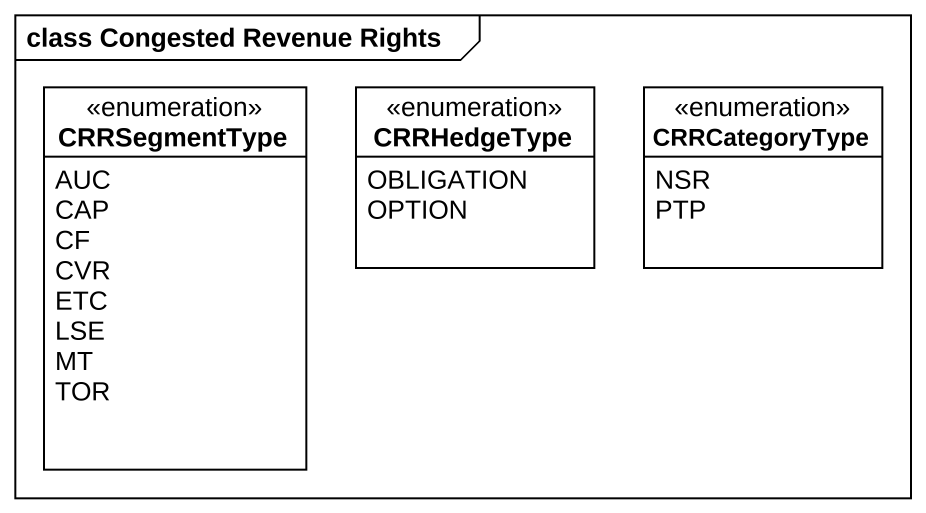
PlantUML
@startuml
mainframe class Congested Revenue Rights
hide circle
hide empty members
enum CRRSegmentType {
  AUC
  CAP
  CF
  CVR
  ETC
  LSE
  MT
  TOR
}
enum CRRHedgeType {
  OBLIGATION
  OPTION
}
enum CRRCategoryType {
  NSR
  PTP
}
@enduml
